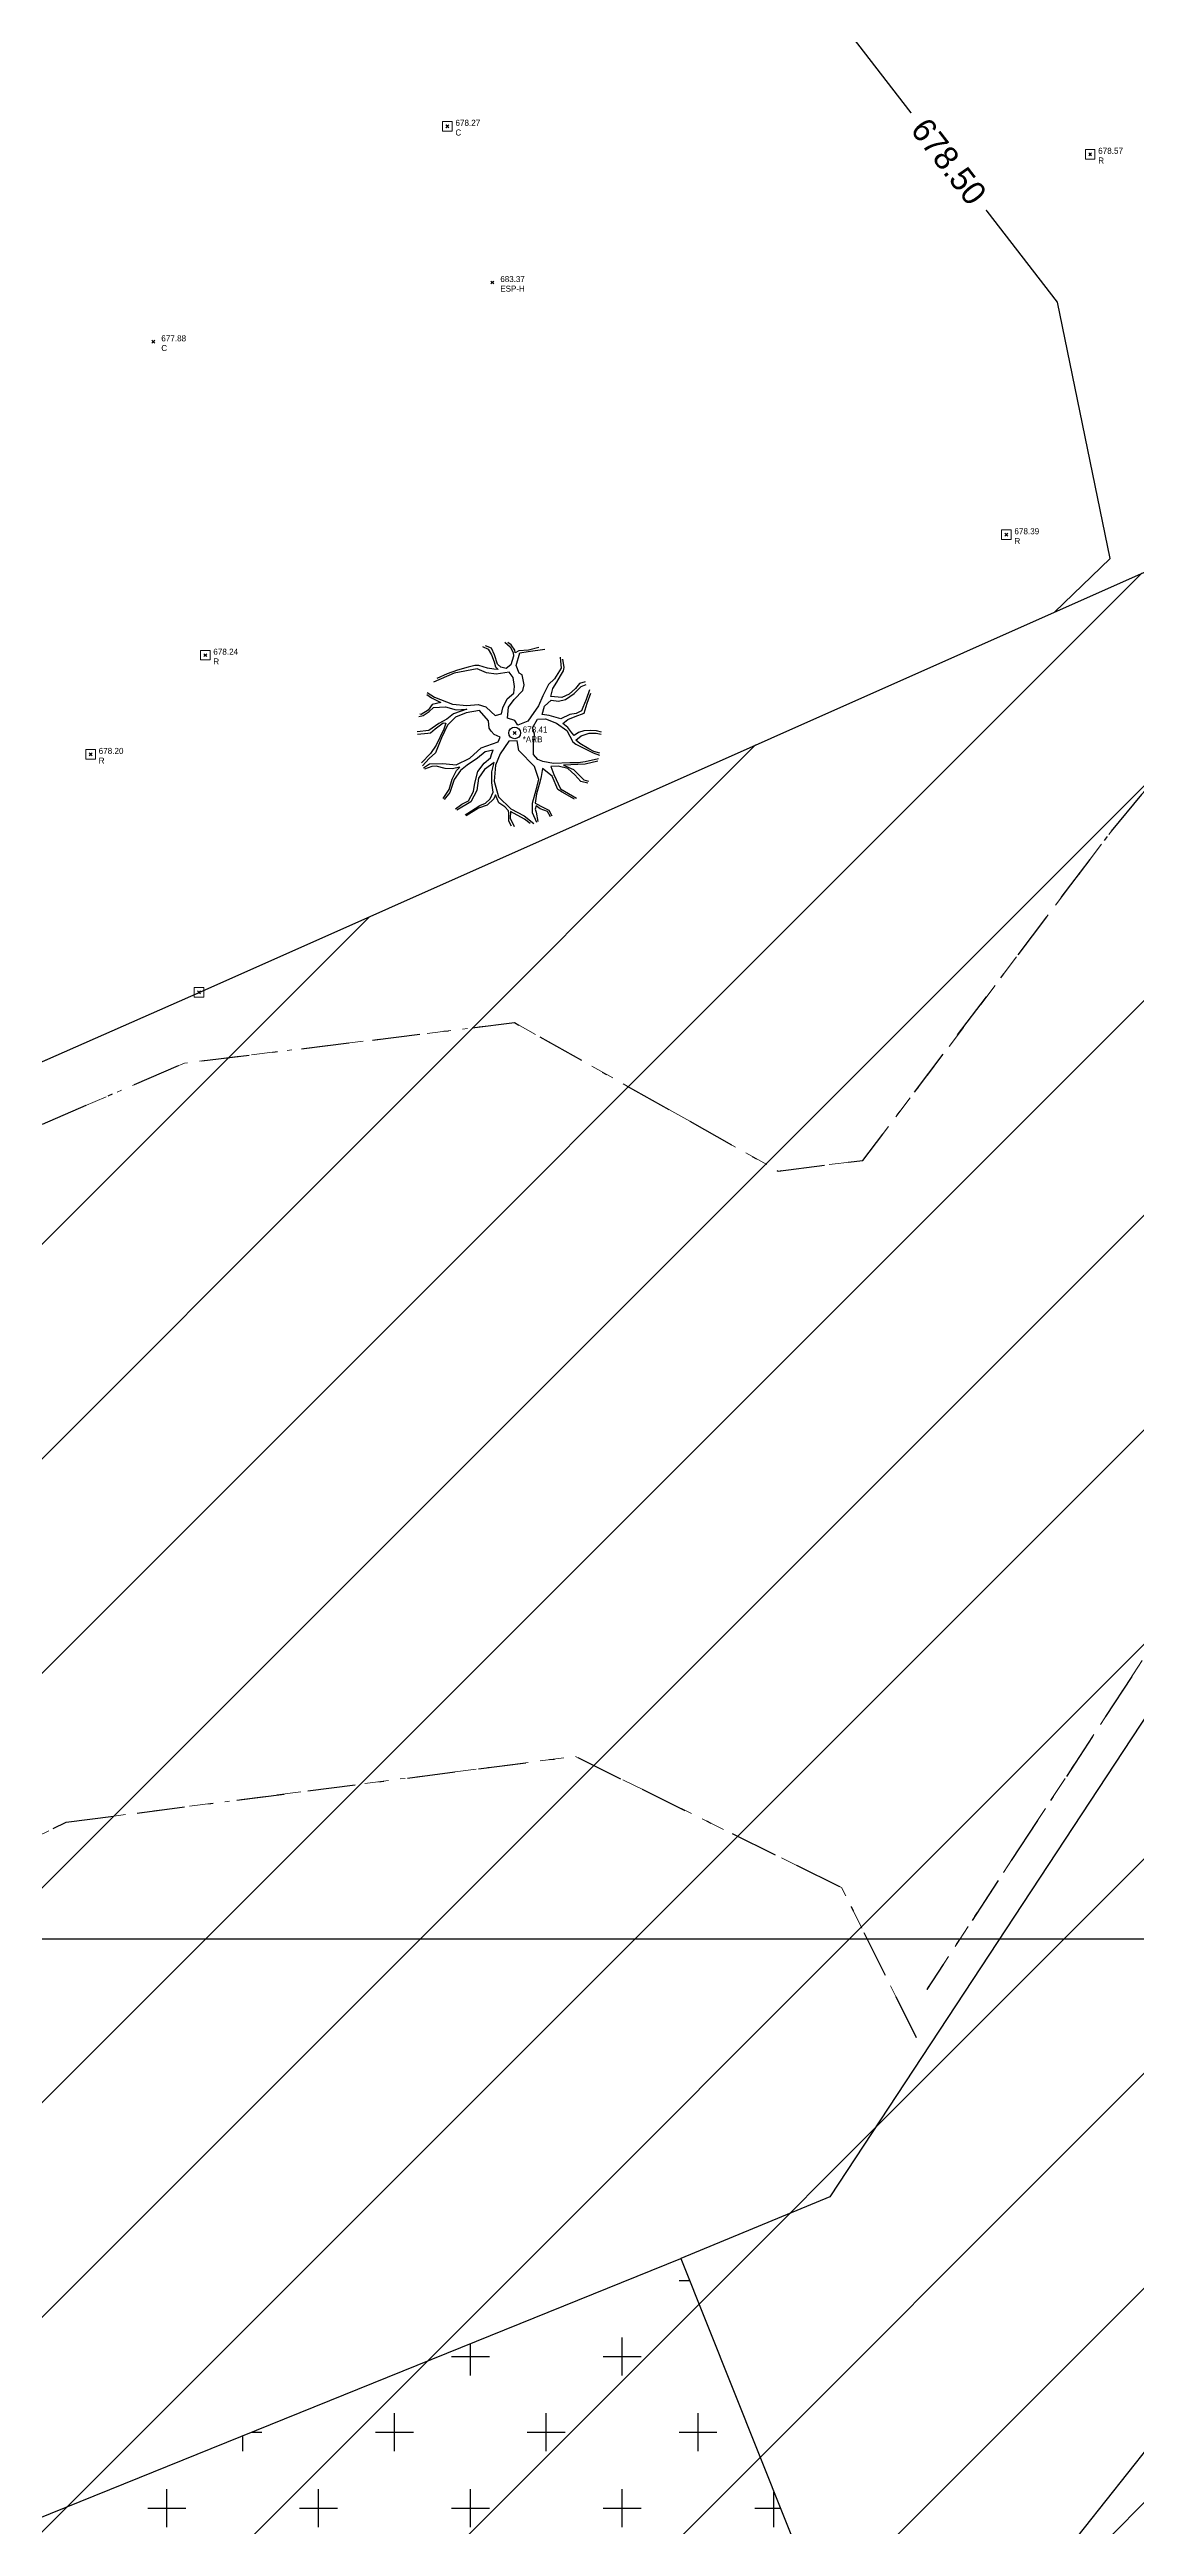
# Model space of a CAD drawing. Extents: x 350769 to 354978, y 6304672 to 6307963.
# Drawn here: x 352538.8 to 352561.6, y 6305487.7 to 6305539.5 of the extents above; entities that cross this region are included whole.
import ezdxf

# ---------------------------------------------------------------- set-up
doc = ezdxf.new("R2010")
doc.units = 0
doc.header["$PDMODE"] = 35
doc.header["$PDSIZE"] = 0.03
for name, pattern in [('4.0 - LO RECABARREN - DESNIVEL NUEVO$0$HIDDEN', [0.375, 0.25, -0.125]), ('BORDER', [1.75, 0.5, -0.25, 0.5, -0.25, 0, -0.25]), ('CONTINUOS', [0]), ('DASHED', [19.05, 12.7, -6.35])]:
    doc.linetypes.add(name, pattern=pattern)
doc.layers.get('0').update_dxf_attribs({"linetype": 'CONTINUOUS'})
doc.layers.get('Defpoints').update_dxf_attribs({"linetype": 'CONTINUOUS'})
for name, color, linetype in [('0-LEVANTAMIENTO 2020.SEP', 252, 'CONTINUOUS'), ('02_Geo ext_Acotamiento', 7, 'CONTINUOUS'), ('1-ADOQUIN', 8, 'CONTINUOUS'), ('1-coordenadas', 8, 'CONTINUOUS'), ('1-JARDINERA', 7, 'CONTINUOUS'), ('1-LINEA EXTERIOR EDIFICIO MADERAS', 252, 'CONTINUOUS'), ('1-RADIER', 251, 'CONTINUOUS'), ('1-REJA', 252, 'FENCELINE1'), ('1-TALUD', 252, 'BORDER'), ('2-ACHURADO JARDINERA', 252, 'CONTINUOUS'), ('C-TINN', 5, 'CONTINUOUS'), ('C-TOPO-MINR', 8, 'CONTINUOUS'), ('V-NODE DIC 2005', 4, 'CONTINUOUS'), ('V-NODE-TEXT DIC 2005', 2, 'CONTINUOUS'), ('V-NODE-TEXT DIC 2012', 31, 'CONTINUOUS'), ('Z-ARB', 253, 'CONTINUOUS')]:
    doc.layers.add(name, color=color, linetype=linetype)
doc.layers.add('0_ASD_TOPOGRAFIA_ELEMENTOS', color=9, linetype='CONTINUOS', lineweight=5, true_color=0xbdbdbd)
doc.styles.add('ROMANS', font='romans.shx', dxfattribs={"width": 0.65})
doc.linetypes.add('FENCELINE1', pattern='A,6.35,-2.54,[133,ltypeshp.shx,S=2.54,R=0,X=-2.54,Y=0],-2.54,25.4', length=36.83)
doc.dimstyles.new('Principal', dxfattribs={"dimscale": 0, "dimtxt": 2, "dimasz": 2, "dimexe": 1, "dimexo": 1, "dimtad": 1, "dimrnd": 0.05, "dimzin": 1, "dimtxsty": 'ROMANS', "dimcen": 2.5, "dimclrt": 2, "dimaunit": 2, "dimadec": 0, "dimazin": 0, "dimtfac": 1, "dimtmove": 0, "dimatfit": 3, "dimfxl": 1, "dimfxlon": 1, "dimarcsym": 0})

# ---------------------------------------------------------------- blocks, each defined once
blk = doc.blocks.new('COORDENADAS')
at = {"layer": '1-coordenadas'}
blk.add_line((20, -700.625), (1420, -700.625), dxfattribs=at)
blk = doc.blocks.new('ARB')
at = {"layer": 'Z-ARB', "linetype": 'Continuous'}
for p, q in [((-0.702, 1.798), (-0.583, 1.746)), ((-0.515, 1.763), (-0.643, 1.81)), ((-0.583, 1.746), (-0.509, 1.626)), ((-0.451, 1.63), (-0.515, 1.763)), ((-0.509, 1.626), (-0.456, 1.48)), ((-0.383, 1.436), (-0.451, 1.63)), ((-0.239, 1.899), (-0.12, 1.8)), ((-0.104, 1.843), (-0.176, 1.887)), ((-0.12, 1.8), (-0.061, 1.684)), ((-0.028, 1.73), (-0.104, 1.843)), ((-0.052, 1.607), (-0.104, 1.421)), ((-0.061, 1.684), (-0.052, 1.607)), ((-0.015, 1.675), (-0.028, 1.73)), ((0.059, 1.721), (-0.015, 1.675)), ((0.008, 1.414), (0.083, 1.679)), ((0.263, 1.735), (0.059, 1.721)), ((0.083, 1.679), (0.258, 1.706)), ((0.258, 1.706), (0.603, 1.763)), ((0.476, 1.792), (0.263, 1.735)), ((0.925, 1.599), (0.953, 1.37)), ((1.013, 1.388), (0.981, 1.56)), ((-1.286, 1.232), (-1.718, 1.038)), ((-1.435, 1.215), (-1.648, 1.112)), ((-1.218, 1.294), (-1.435, 1.215)), ((-0.807, 1.329), (-1.286, 1.232)), ((-0.994, 1.364), (-1.218, 1.294)), ((-0.859, 1.399), (-0.994, 1.364)), ((-0.77, 1.397), (-0.859, 1.399)), ((-0.613, 1.246), (-0.807, 1.329)), ((-0.594, 1.348), (-0.77, 1.397)), ((-0.408, 1.222), (-0.613, 1.246)), ((-0.46, 1.33), (-0.594, 1.348)), ((-0.365, 1.32), (-0.46, 1.33)), ((-0.456, 1.48), (-0.427, 1.377)), ((-0.427, 1.377), (-0.365, 1.32)), ((-0.133, 1.268), (-0.408, 1.222)), ((-0.315, 1.371), (-0.383, 1.436)), ((-0.198, 1.348), (-0.315, 1.371)), ((-0.104, 1.421), (-0.198, 1.348)), ((-0.048, 1.161), (-0.133, 1.268)), ((-0.02, 0.968), (-0.048, 1.161)), ((0.074, 1.251), (0.008, 1.414)), ((0.14, 1.216), (0.074, 1.251)), ((0.182, 1.012), (0.14, 1.216)), ((0.813, 1.148), (0.693, 1.027)), ((0.782, 0.943), (0.864, 1.078)), ((0.953, 1.37), (0.813, 1.148)), ((0.864, 1.078), (0.938, 1.207)), ((0.938, 1.207), (0.999, 1.316)), ((0.999, 1.316), (1.013, 1.388)), ((1.337, 1.055), (1.26, 0.95)), ((1.457, 1.093), (1.337, 1.055)), ((-1.85, 0.774), (-1.749, 0.71)), ((-1.845, 0.817), (-1.69, 0.721)), ((-1.735, 0.571), (-1.815, 0.451)), ((-1.749, 0.71), (-1.558, 0.613)), ((-1.558, 0.613), (-1.735, 0.571)), ((-1.707, 0.506), (-1.453, 0.525)), ((-1.69, 0.721), (-1.313, 0.581)), ((-1.453, 0.525), (-1.23, 0.467)), ((-1.313, 0.581), (-1.01, 0.561)), ((-1.01, 0.561), (-0.772, 0.583)), ((-0.772, 0.583), (-0.611, 0.538)), ((-0.611, 0.538), (-0.502, 0.434)), ((-0.283, 0.392), (-0.259, 0.523)), ((-0.259, 0.523), (-0.167, 0.709)), ((-0.167, 0.709), (-0.03, 0.834)), ((-0.154, 0.307), (-0.135, 0.537)), ((-0.135, 0.537), (-0.024, 0.697)), ((-0.03, 0.834), (-0.02, 0.968)), ((-0.024, 0.697), (0.158, 0.888)), ((0.158, 0.888), (0.182, 1.012)), ((0.486, 0.577), (0.329, 0.343)), ((0.575, 0.786), (0.486, 0.577)), ((0.565, 0.396), (0.614, 0.568)), ((0.693, 1.027), (0.575, 0.786)), ((0.614, 0.568), (0.752, 0.7)), ((0.743, 0.777), (0.782, 0.943)), ((0.973, 0.756), (0.743, 0.777)), ((0.752, 0.7), (0.909, 0.677)), ((0.909, 0.677), (1.054, 0.717)), ((1.125, 0.832), (0.973, 0.756)), ((1.054, 0.717), (1.231, 0.842)), ((1.26, 0.95), (1.125, 0.832)), ((1.231, 0.842), (1.374, 0.996)), ((1.374, 0.996), (1.478, 1.036)), ((1.419, 0.557), (1.39, 0.487)), ((1.484, 0.726), (1.419, 0.557)), ((1.445, 0.439), (1.509, 0.646)), ((1.554, 0.924), (1.484, 0.726)), ((1.509, 0.646), (1.582, 0.858)), ((-1.799, 0.026), (-2.04, -0.011)), ((-2.01, 0.315), (-1.918, 0.335)), ((-1.962, 0.358), (-1.993, 0.364)), ((-1.815, 0.451), (-1.962, 0.358)), ((-1.918, 0.335), (-1.797, 0.417)), ((-1.593, 0.175), (-1.799, 0.026)), ((-1.797, 0.417), (-1.707, 0.506)), ((-1.76, -0.027), (-1.663, 0.06)), ((-1.663, 0.06), (-1.502, 0.188)), ((-1.486, 0.056), (-1.64, -0.284)), ((-1.423, 0.263), (-1.593, 0.175)), ((-1.406, 0.139), (-1.529, -0.124)), ((-1.502, 0.188), (-1.446, 0.184)), ((-1.446, 0.184), (-1.486, 0.056)), ((-1.287, 0.38), (-1.423, 0.263)), ((-1.244, 0.312), (-1.406, 0.139)), ((-1.01, 0.478), (-1.287, 0.38)), ((-1.024, 0.405), (-1.244, 0.312)), ((-1.23, 0.467), (-1.01, 0.478)), ((-0.747, 0.458), (-1.024, 0.405)), ((-0.553, 0.248), (-0.747, 0.458)), ((-0.534, 0.093), (-0.553, 0.248)), ((-0.49, 0.032), (-0.534, 0.093)), ((-0.502, 0.434), (-0.412, 0.356)), ((-0.431, -0.039), (-0.49, 0.032)), ((-0.412, 0.356), (-0.283, 0.392)), ((-0.154, 0.307), (-0.154, 0.307)), ((-0.001, 0.263), (-0.154, 0.307)), ((0.06, 0.161), (-0.001, 0.263)), ((0.271, 0.249), (0.06, 0.161)), ((0.329, 0.343), (0.271, 0.249)), ((0.374, 0.116), (0.473, 0.293)), ((0.413, -0.019), (0.374, 0.116)), ((0.473, 0.293), (0.637, 0.307)), ((0.714, 0.375), (0.565, 0.396)), ((0.637, 0.307), (0.87, 0.217)), ((0.961, 0.313), (0.714, 0.375)), ((0.87, 0.217), (1.092, 0.069)), ((1.148, 0.406), (0.961, 0.313)), ((1.007, 0.214), (1.104, 0.301)), ((1.112, 0.134), (1.007, 0.214)), ((1.092, 0.069), (1.217, -0.165)), ((1.104, 0.301), (1.261, 0.361)), ((1.196, 0.02), (1.112, 0.134)), ((1.281, 0.425), (1.148, 0.406)), ((1.242, -0.034), (1.196, 0.02)), ((1.335, 0.031), (1.242, -0.034)), ((1.261, 0.361), (1.445, 0.439)), ((1.39, 0.487), (1.281, 0.425)), ((1.447, 0.07), (1.335, 0.031)), ((1.394, -0.041), (1.559, 0.018)), ((1.578, 0.075), (1.447, 0.07)), ((1.559, 0.018), (1.705, 0.021)), ((1.714, 0.072), (1.578, 0.075)), ((1.705, 0.021), (1.806, 0.001)), ((1.814, 0.045), (1.714, 0.072)), ((-2.033, -0.058), (-1.818, -0.031)), ((-1.754, -0.458), (-1.937, -0.656)), ((-1.818, -0.031), (-1.76, -0.027)), ((-1.653, -0.439), (-1.782, -0.565)), ((-1.64, -0.284), (-1.754, -0.458)), ((-1.529, -0.124), (-1.653, -0.439)), ((-0.93, -0.54), (-0.694, -0.321)), ((-0.613, -0.404), (-0.768, -0.54)), ((-0.694, -0.321), (-0.346, -0.191)), ((-0.445, -0.368), (-0.613, -0.404)), ((-0.5, -0.531), (-0.474, -0.438)), ((-0.474, -0.438), (-0.445, -0.368)), ((-0.304, -0.094), (-0.431, -0.039)), ((-0.297, -0.442), (-0.391, -0.68)), ((-0.346, -0.191), (-0.304, -0.094)), ((-0.117, -0.175), (-0.297, -0.442)), ((0.055, -0.162), (-0.117, -0.175)), ((0.089, -0.365), (0.055, -0.162)), ((0.422, -0.692), (0.089, -0.365)), ((0.396, -0.235), (0.413, -0.019)), ((0.404, -0.447), (0.396, -0.235)), ((0.49, -0.547), (0.404, -0.447)), ((1.217, -0.165), (1.28, -0.215)), ((1.28, -0.132), (1.394, -0.041)), ((1.364, -0.201), (1.28, -0.132)), ((1.28, -0.215), (1.65, -0.391)), ((1.554, -0.305), (1.364, -0.201)), ((1.761, -0.511), (1.485, -0.578)), ((1.664, -0.363), (1.554, -0.305)), ((1.65, -0.391), (1.778, -0.438)), ((1.787, -0.395), (1.664, -0.363)), ((-1.782, -0.565), (-1.916, -0.718)), ((-1.898, -0.762), (-1.771, -0.673)), ((-1.724, -0.727), (-1.874, -0.789)), ((-1.771, -0.673), (-1.495, -0.665)), ((-1.635, -0.722), (-1.724, -0.727)), ((-1.441, -0.766), (-1.635, -0.722)), ((-1.495, -0.665), (-1.216, -0.688)), ((-1.297, -0.771), (-1.441, -0.766)), ((-1.355, -1.205), (-1.29, -0.991)), ((-1.25, -0.991), (-1.335, -1.269)), ((-1.136, -0.734), (-1.297, -0.771)), ((-1.29, -0.991), (-1.206, -0.803)), ((-1.118, -0.805), (-1.25, -0.991)), ((-1.216, -0.688), (-0.93, -0.54)), ((-1.206, -0.803), (-1.136, -0.734)), ((-0.982, -0.688), (-1.118, -0.805)), ((-0.768, -0.54), (-0.982, -0.688)), ((-0.82, -1.065), (-0.757, -0.821)), ((-0.743, -0.959), (-0.776, -1.217)), ((-0.757, -0.821), (-0.626, -0.643)), ((-0.619, -0.772), (-0.743, -0.959)), ((-0.626, -0.643), (-0.5, -0.531)), ((-0.42, -0.622), (-0.619, -0.772)), ((-0.467, -0.824), (-0.42, -0.622)), ((-0.462, -1.051), (-0.467, -0.824)), ((-0.391, -0.68), (-0.415, -1.015)), ((-0.415, -1.015), (-0.316, -1.342)), ((0.523, -0.967), (0.422, -0.692)), ((0.466, -1.183), (0.523, -0.967)), ((0.544, -1.024), (0.474, -1.267)), ((0.595, -0.589), (0.49, -0.547)), ((0.568, -0.901), (0.544, -1.024)), ((0.592, -0.732), (0.568, -0.901)), ((0.796, -0.891), (0.592, -0.732)), ((0.822, -0.625), (0.595, -0.589)), ((0.917, -0.681), (0.77, -0.69)), ((0.77, -0.69), (0.835, -0.854)), ((0.92, -1.171), (0.796, -0.891)), ((1.165, -0.608), (0.822, -0.625)), ((0.835, -0.854), (0.98, -1.153)), ((1.126, -0.728), (0.917, -0.681)), ((1.483, -0.631), (1.034, -0.658)), ((1.034, -0.658), (1.244, -0.743)), ((1.271, -0.854), (1.126, -0.728)), ((1.335, -0.602), (1.165, -0.608)), ((1.244, -0.743), (1.461, -0.958)), ((1.398, -0.991), (1.271, -0.854)), ((1.485, -0.578), (1.335, -0.602)), ((1.545, -1.027), (1.398, -0.991)), ((1.461, -0.958), (1.561, -0.985)), ((1.747, -0.56), (1.483, -0.631)), ((-1.472, -1.393), (-1.355, -1.205)), ((-1.335, -1.269), (-1.453, -1.419)), ((-1.214, -1.608), (-1.082, -1.505)), ((-0.895, -1.458), (-1.187, -1.636)), ((-1.082, -1.505), (-0.947, -1.433)), ((-0.947, -1.433), (-0.845, -1.241)), ((-0.776, -1.217), (-0.895, -1.458)), ((-0.881, -1.642), (-0.707, -1.532)), ((-0.845, -1.241), (-0.82, -1.065)), ((-0.552, -1.523), (-0.734, -1.587)), ((-0.707, -1.532), (-0.584, -1.48)), ((-0.584, -1.48), (-0.493, -1.384)), ((-0.413, -1.384), (-0.552, -1.523)), ((-0.493, -1.384), (-0.434, -1.244)), ((-0.434, -1.244), (-0.462, -1.051)), ((-0.38, -1.3), (-0.413, -1.384)), ((-0.307, -1.465), (-0.38, -1.3)), ((-0.316, -1.342), (-0.056, -1.588)), ((-0.185, -1.548), (-0.307, -1.465)), ((-0.104, -1.631), (-0.185, -1.548)), ((0.396, -1.463), (0.466, -1.183)), ((0.397, -1.667), (0.396, -1.463)), ((0.474, -1.267), (0.453, -1.459)), ((0.453, -1.459), (0.629, -1.553)), ((0.475, -1.516), (0.453, -1.587)), ((0.56, -1.577), (0.475, -1.516)), ((0.629, -1.553), (0.741, -1.604)), ((1.016, -1.22), (0.92, -1.171)), ((0.98, -1.153), (1.315, -1.345)), ((1.27, -1.366), (1.016, -1.22)), ((-1.011, -1.73), (-0.881, -1.642)), ((-0.734, -1.587), (-0.991, -1.749)), ((-0.097, -1.678), (-0.104, -1.631)), ((-0.096, -1.844), (-0.097, -1.678)), ((-0.037, -1.953), (-0.096, -1.844)), ((-0.059, -1.648), (-0.068, -1.782)), ((-0.068, -1.782), (0.019, -1.957)), ((0.235, -1.802), (-0.059, -1.648)), ((-0.056, -1.588), (0.224, -1.732)), ((0.224, -1.732), (0.433, -1.885)), ((0.354, -1.892), (0.235, -1.802)), ((0.49, -1.868), (0.397, -1.667)), ((0.453, -1.587), (0.473, -1.651)), ((0.473, -1.651), (0.516, -1.848)), ((0.712, -1.629), (0.56, -1.577)), ((0.779, -1.74), (0.712, -1.629)), ((0.741, -1.604), (0.807, -1.722))]:
    blk.add_line(p, q, dxfattribs=at)
at = {"layer": 'Z-ARB'}
blk.add_circle((0, 0), 0.122, dxfattribs=at)
blk = doc.blocks.new('*D1236')
at = {"layer": '02_Geo ext_Acotamiento', "color": 0, "lineweight": -2, "transparency": 16777216}
blk.add_line((352474.045, 6305972.496), (352473.119, 6305978.179), dxfattribs=at)
at = {"layer": '02_Geo ext_Acotamiento', "color": 0, "transparency": 16777216}
blk.add_solid([(352473.283, 6305978.206), (352472.954, 6305978.153), (352472.958, 6305979.166)], dxfattribs=at)
at = {"layer": 'Defpoints', "color": 0, "transparency": 16777216}
for p in [(352472.958, 6305979.166), (352596.042, 6305224.025)]:
    blk.add_point(p, dxfattribs=at)
at = {"layer": '02_Geo ext_Acotamiento', "color": 2, "transparency": 16777216, "insert": (352474.582, 6305974.845), "char_height": 1, "attachment_point": 5, "rotation": 279.2575, "style": 'ROMANS'}
blk.add_mtext('R765,10', dxfattribs=at)
blk = doc.blocks.new('*U1327')
at = {"color": 0, "linetype": 'ByBlock', "lineweight": -2, "transparency": 16777216}
blk.add_point((0, 0), dxfattribs=at)
blk = doc.blocks.new('*U3996', base_point=(352547.216, 6305537.85))
at = {"layer": 'V-NODE-TEXT DIC 2005', "linetype": 'ByBlock', "char_height": 0.127}
for s, insert, attachment_point in [('678.27', (352547.383, 6305537.921), 4), ('C', (352547.383, 6305537.782), 1)]:
    blk.add_mtext(s, dxfattribs=dict(at, insert=insert, attachment_point=attachment_point))
blk = doc.blocks.new('*U3997', base_point=(352547.216, 6305537.85))
at = {"layer": 'V-NODE-TEXT DIC 2005', "color": 2, "lineweight": -2}
blk.add_blockref('*U3996', (352547.216, 6305537.85), dxfattribs=at)
blk = doc.blocks.new('*U3992', base_point=(352541.063, 6305533.34))
at = {"layer": 'V-NODE-TEXT DIC 2005', "linetype": 'ByBlock', "char_height": 0.127}
for s, insert, attachment_point in [('677.88', (352541.23, 6305533.411), 4), ('C', (352541.23, 6305533.272), 1)]:
    blk.add_mtext(s, dxfattribs=dict(at, insert=insert, attachment_point=attachment_point))
blk = doc.blocks.new('*U3993', base_point=(352541.063, 6305533.34))
at = {"layer": 'V-NODE-TEXT DIC 2005', "color": 2, "lineweight": -2}
blk.add_blockref('*U3992', (352541.063, 6305533.34), dxfattribs=at)
blk = doc.blocks.new('*U2636', base_point=(352539.753, 6305524.708))
at = {"layer": 'V-NODE-TEXT DIC 2005', "linetype": 'ByBlock', "char_height": 0.127}
for s, insert, attachment_point in [('678.20', (352539.92, 6305524.779), 4), ('R', (352539.92, 6305524.64), 1)]:
    blk.add_mtext(s, dxfattribs=dict(at, insert=insert, attachment_point=attachment_point))
blk = doc.blocks.new('*U2637', base_point=(352539.753, 6305524.708))
at = {"layer": 'V-NODE-TEXT DIC 2005', "color": 2, "lineweight": -2}
blk.add_blockref('*U2636', (352539.753, 6305524.708), dxfattribs=at)
blk = doc.blocks.new('*U2356', base_point=(352542.151, 6305526.783))
at = {"layer": 'V-NODE-TEXT DIC 2005', "linetype": 'ByBlock', "char_height": 0.127}
for s, insert, attachment_point in [('678.24', (352542.318, 6305526.854), 4), ('R', (352542.318, 6305526.715), 1)]:
    blk.add_mtext(s, dxfattribs=dict(at, insert=insert, attachment_point=attachment_point))
blk = doc.blocks.new('*U2357', base_point=(352542.151, 6305526.783))
at = {"layer": 'V-NODE-TEXT DIC 2005', "color": 2, "lineweight": -2}
blk.add_blockref('*U2356', (352542.151, 6305526.783), dxfattribs=at)
blk = doc.blocks.new('*U2354', base_point=(352558.912, 6305529.305))
at = {"layer": 'V-NODE-TEXT DIC 2005', "linetype": 'ByBlock', "char_height": 0.127}
for s, insert, attachment_point in [('678.39', (352559.079, 6305529.376), 4), ('R', (352559.079, 6305529.237), 1)]:
    blk.add_mtext(s, dxfattribs=dict(at, insert=insert, attachment_point=attachment_point))
blk = doc.blocks.new('*U2355', base_point=(352558.912, 6305529.305))
at = {"layer": 'V-NODE-TEXT DIC 2005', "color": 2, "lineweight": -2}
blk.add_blockref('*U2354', (352558.912, 6305529.305), dxfattribs=at)
blk = doc.blocks.new('*U2352', base_point=(352560.664, 6305537.264))
at = {"layer": 'V-NODE-TEXT DIC 2005', "linetype": 'ByBlock', "char_height": 0.127}
for s, insert, attachment_point in [('678.57', (352560.831, 6305537.335), 4), ('R', (352560.831, 6305537.196), 1)]:
    blk.add_mtext(s, dxfattribs=dict(at, insert=insert, attachment_point=attachment_point))
blk = doc.blocks.new('*U2353', base_point=(352560.664, 6305537.264))
at = {"layer": 'V-NODE-TEXT DIC 2005', "color": 2, "lineweight": -2}
blk.add_blockref('*U2352', (352560.664, 6305537.264), dxfattribs=at)
blk = doc.blocks.new('*U1670', base_point=(352548.624, 6305525.157))
at = {"layer": 'V-NODE-TEXT DIC 2005', "linetype": 'ByBlock', "char_height": 0.127}
for s, insert, attachment_point in [('*ARB', (352548.791, 6305525.089), 1), ('678.41', (352548.791, 6305525.228), 4)]:
    blk.add_mtext(s, dxfattribs=dict(at, insert=insert, attachment_point=attachment_point))
blk = doc.blocks.new('*U1671', base_point=(352548.624, 6305525.157))
at = {"layer": 'V-NODE-TEXT DIC 2005', "color": 2, "lineweight": -2}
blk.add_blockref('*U1670', (352548.624, 6305525.157), dxfattribs=at)
blk = doc.blocks.new('TOPOGRAFIA')
at = {"layer": '1-LINEA EXTERIOR EDIFICIO MADERAS', "lineweight": 0, "true_color": 0xbdbdbd}
h = blk.add_hatch(dxfattribs=at)
h.set_pattern_fill('ANSI31', color=9, scale=0.5, angle=90)
h.set_pattern_definition([(135, (38000, -3000), (-1.12253201513, -1.12253201513), [])])
h.paths.add_polyline_path([(390509.254, 6302464.349), (390489.235, 6302457.311, 0.006593), (390483.626, 6302455.312, 0.225672), (390479.522, 6302451.091, 0.369359), (390482.833, 6302442.806, 0.105621), (390487.097, 6302441.999), (390494.78, 6302441.975, 0.022709), (390512.986, 6302443.076, 0.009245), (390519.629, 6302443.906, 0.008069), (390526.96, 6302445.081, 0.00776), (390532.19, 6302446.09, 0.003168), (390537.058, 6302447.14, 0.018522), (390547.928, 6302449.983, -0.000441), (390550.949, 6302450.891, 0.020574), (390552.004, 6302451.255, 0.02318), (390567.437, 6302456.785, 0.024648), (390573.151, 6302459.473, 0.065043), (390578.117, 6302463.01, 0.03227), (390582.068, 6302467.188, 0.06625), (390589.221, 6302481.458, 0.027642), (390596.216, 6302502.437, 0.013828), (390598.79, 6302513.005, 0.018853), (390600.543, 6302523.006, 0.159831), (390600.113, 6302525.357, 0.093527), (390598.113, 6302527.807, 0.380747), (390588.95, 6302527.551), (390586.878, 6302524.749), (390584.88, 6302521.705), (390583.088, 6302518.971), (390579.481, 6302513.484), (390576.46, 6302508.881), (390569.643, 6302498.477), (390565.382, 6302491.97), (390560.315, 6302485.388), (390555.754, 6302481.548), (390539.433, 6302474.882), (390517.803, 6302467.362)])
at = {"layer": '1-ADOQUIN', "color": 9, "lineweight": 0, "true_color": 0xbdbdbd, "flags": 128}
blk.add_lwpolyline([(390569.687, 6302516.44), (390565.685, 6302510.608), (390555.154, 6302494.604), (390552.036, 6302493.309)], dxfattribs=at)
at = {"layer": '1-coordenadas', "color": 9, "linetype": '4.0 - LO RECABARREN - DESNIVEL NUEVO$0$HIDDEN', "lineweight": 0, "ltscale": 50, "true_color": 0xbdbdbd}
blk.add_line((390200, 6302500), (390900, 6302500), dxfattribs=at)
at = {"layer": '1-JARDINERA', "color": 9, "lineweight": 0, "true_color": 0xbdbdbd, "flags": 128}
blk.add_lwpolyline([(390555.3, 6302485.133), (390528.116, 6302474.254), (390512.936, 6302468.127), (390509.724, 6302476.199), (390552.036, 6302493.309), (390555.3, 6302485.133)], dxfattribs=at)
at = {"layer": '1-RADIER', "color": 9, "lineweight": 0, "true_color": 0xbdbdbd, "flags": 128}
blk.add_lwpolyline([(390582.177, 6302529.926), (390584.058, 6302528.674), (390585.373, 6302526.71), (390584.82, 6302524.37), (390584.561, 6302523.993), (390575.85, 6302510.586), (390566.859, 6302496.752), (390563.201, 6302491.105), (390559.57, 6302486.53), (390555.782, 6302483.303), (390550.493, 6302480.362), (390537.586, 6302475.816), (390519.623, 6302469.573), (390515.482, 6302469.652), (390512.29, 6302472.634), (390510.593, 6302476.896), (390505.771, 6302474.983)], dxfattribs=at)
at = {"layer": '1-REJA', "color": 9, "lineweight": 0, "true_color": 0xbdbdbd, "flags": 128}
blk.add_lwpolyline([(390457.825, 6302402.635), (390454.252, 6302411.685), (390450.931, 6302420.069), (390447.151, 6302429.404), (390442.008, 6302442.347), (390436.835, 6302455.304), (390430.757, 6302470.685), (390440.792, 6302475.07), (390451.682, 6302479.894), (390465.771, 6302486.18), (390480.216, 6302492.535), (390496.407, 6302499.712), (390513.657, 6302507.299), (390529.161, 6302514.161), (390541.959, 6302519.8), (390561.927, 6302528.675), (390571.449, 6302540.268), (390583.647, 6302555.178), (390598.213, 6302545.789)], dxfattribs=at)
at = {"layer": '1-TALUD', "color": 9, "lineweight": 0, "true_color": 0xbdbdbd, "flags": 128}
for points in [[(390561.048, 6302523.173), (390573.893, 6302538.705)], [(390575.202, 6302526.621), (390566.066, 6302512.494), (390557.184, 6302498.94)], [(390479.366, 6302413.695), (390471.35, 6302410.59), (390463.275, 6302407.692), (390459.85, 6302408.077), (390457.519, 6302410.808), (390452.847, 6302420.83), (390449.032, 6302429.87), (390443.627, 6302443.568), (390439.217, 6302456.277), (390438.88, 6302462.46), (390440.586, 6302468.19), (390443.833, 6302473.092), (390452.164, 6302477.833), (390466.432, 6302484.957), (390480.496, 6302491.239), (390496.009, 6302497.946), (390514.835, 6302506.419), (390528.532, 6302512.673), (390541.654, 6302518.322), (390548.561, 6302519.167), (390554.075, 6302516.062), (390555.85, 6302516.285), (390561.048, 6302523.173)], [(390539.178, 6302502.438), (390549.829, 6302503.818), (390555.402, 6302501.074), (390556.962, 6302497.932)], [(390508.439, 6302487.443), (390539.178, 6302502.438)]]:
    blk.add_lwpolyline(points, dxfattribs=at)
at = {"layer": 'C-TINN', "color": 9, "linetype": 'Continuous', "lineweight": 0, "true_color": 0xbdbdbd}
for points, elevation in [([(390547.055, 6302537.821), (390547.055, 6302538.021), (390547.255, 6302538.021), (390547.255, 6302537.821), (390547.055, 6302537.821)], 678.27), ([(390560.503, 6302537.234), (390560.503, 6302537.434), (390560.703, 6302537.434), (390560.703, 6302537.234), (390560.503, 6302537.234)], 678.57), ([(390558.751, 6302529.275), (390558.751, 6302529.475), (390558.951, 6302529.475), (390558.951, 6302529.275), (390558.751, 6302529.275)], 678.39), ([(390541.99, 6302526.755), (390541.99, 6302526.955), (390542.19, 6302526.955), (390542.19, 6302526.755), (390541.99, 6302526.755)], 678.24), ([(390539.591, 6302524.68), (390539.591, 6302524.88), (390539.791, 6302524.88), (390539.791, 6302524.68), (390539.591, 6302524.68)], 678.2), ([(390541.859, 6302519.7), (390541.859, 6302519.9), (390542.059, 6302519.9), (390542.059, 6302519.7), (390541.859, 6302519.7)], 678.103)]:
    blk.add_lwpolyline(points, dxfattribs=dict(at, elevation=elevation))
for p in [(390547.155, 6302537.921, 678.27), (390560.603, 6302537.334, 678.57), (390558.851, 6302529.375, 678.39), (390542.09, 6302526.855, 678.24), (390539.691, 6302524.78, 678.2), (390541.959, 6302519.8, 678.103)]:
    blk.add_point(p, dxfattribs=at)
at = {"layer": 'C-TOPO-MINR', "color": 9, "linetype": 'Continuous', "lineweight": -3, "true_color": 0xbdbdbd, "elevation": 678.5}
blk.add_lwpolyline([(390559.854, 6302527.753), (390561.02, 6302528.881), (390559.922, 6302534.239), (390555.622, 6302539.798), (390552.935, 6302542.456), (390553.354, 6302546.569), (390553.881, 6302547.043), (390552.239, 6302546.931), (390550.995, 6302546.777), (390550.007, 6302546.943), (390549.892, 6302546.989), (390546.633, 6302548.596), (390543.201, 6302550.493), (390544.06, 6302554.183), (390547.23, 6302559.021), (390545.195, 6302563.076), (390539.386, 6302570.72)], dxfattribs=at)
at = {"layer": 'V-NODE-TEXT DIC 2012', "color": 9, "lineweight": 0, "true_color": 0xbdbdbd}
blk.add_point((390548.096, 6302534.653), dxfattribs=at)
at = {"layer": 'V-NODE DIC 2005', "color": 9, "lineweight": 0, "true_color": 0xbdbdbd, "rotation": 359.9963883938062}
for p in [(390547.156, 6302537.921), (390560.604, 6302537.335), (390541.002, 6302533.412), (390558.851, 6302529.376), (390542.09, 6302526.855), (390548.563, 6302525.228), (390539.692, 6302524.78)]:
    blk.add_blockref('*U1327', p, dxfattribs=at)
at = {"layer": 'V-NODE-TEXT DIC 2005', "color": 9, "lineweight": 0, "true_color": 0xbdbdbd, "rotation": 359.9963883938062}
for name, p in [('*U3997', (390547.156, 6302537.921)), ('*U2353', (390560.604, 6302537.335)), ('*U3993', (390541.002, 6302533.412)), ('*U2355', (390558.851, 6302529.376)), ('*U2357', (390542.09, 6302526.855)), ('*U1671', (390548.563, 6302525.228)), ('*U2637', (390539.692, 6302524.78))]:
    blk.add_blockref(name, p, dxfattribs=at)
at = {"layer": 'Z-ARB', "color": 9, "lineweight": 0, "true_color": 0xbdbdbd, "rotation": 359.090101839884}
blk.add_blockref('ARB', (390548.563, 6302525.228), dxfattribs=at)
at = {"layer": 'V-NODE-TEXT DIC 2012', "color": 9, "lineweight": 0, "true_color": 0xbdbdbd}
for s, p in [('683.37', (390548.263, 6302534.661)), ('ESP-H', (390548.263, 6302534.461))]:
    blk.add_text(s, height=0.125, dxfattribs=at).set_placement(p)
at = {"layer": 'C-TOPO-MINR', "color": 9, "linetype": 'Continuous', "lineweight": 0, "true_color": 0xbdbdbd, "insert": (390557.645, 6302537.183, 678.5), "char_height": 0.5, "width": 2.50095, "attachment_point": 5, "rotation": 307.718, "bg_fill": 3, "box_fill_scale": 1.0635, "bg_fill_color": 9, "bg_fill_true_color": 13158600, "bg_fill_transparency": 0}
blk.add_mtext('678.50', dxfattribs=at)

msp = doc.modelspace()

# ---------------------------------------------------------------- hatches: boundary and pattern name
at = {"layer": '0-LEVANTAMIENTO 2020.SEP'}
h = msp.add_hatch(dxfattribs=at)
h.set_pattern_fill('ANSI31', color=252)
h.paths.add_polyline_path([(352458.213, 6305401.216), (352452.503, 6305398.982), (352452.816, 6305399.28), (352452.609, 6305399.636), (352451.638, 6305400.227), (352457.678, 6305402.577), (352457.689, 6305402.79), (352457.683, 6305402.996), (352454.252, 6305411.685), (352450.931, 6305420.069), (352447.151, 6305429.404), (352442.008, 6305442.347), (352436.835, 6305455.304), (352430.757, 6305470.685), (352440.792, 6305475.07), (352451.682, 6305479.894), (352465.771, 6305486.18), (352480.216, 6305492.535), (352496.407, 6305499.712), (352513.657, 6305507.299), (352529.161, 6305514.161), (352541.959, 6305519.8), (352561.927, 6305528.675), (352571.449, 6305540.268), (352583.647, 6305555.178), (352598.213, 6305545.789), (352605.453, 6305541.805), (352602.222, 6305538.721), (352606.073, 6305535.813), (352608.645, 6305532.42), (352608.792, 6305532.234), (352608.857, 6305528.43), (352613.727, 6305525.092), (352613.927, 6305524.926), (352609.716, 6305517.616), (352604.317, 6305502.974), (352607.353, 6305483.644), (352606.958, 6305479.393), (352608.039, 6305476.818), (352609.065, 6305474.225), (352617.537, 6305468.424), (352618.346, 6305465.146), (352618.854, 6305464.849), (352618.951, 6305464.69), (352608.801, 6305460.676), (352599.579, 6305457.023), (352587.598, 6305452.326), (352574.209, 6305447), (352559.984, 6305441.387), (352541.368, 6305434.036), (352532.693, 6305430.631), (352523.045, 6305426.8), (352512.509, 6305422.629), (352503.01, 6305418.889), (352490.722, 6305414.053), (352481.682, 6305410.475), (352476.439, 6305408.401), (352468.05, 6305405.104)])
at = {"layer": '1-LINEA EXTERIOR EDIFICIO MADERAS'}
h = msp.add_hatch(dxfattribs=at)
h.set_pattern_fill('ANSI31', color=252, scale=0.5, angle=90)
h.paths.add_polyline_path([(352509.254, 6305464.349), (352489.235, 6305457.311, 0.006593), (352483.626, 6305455.312, 0.225672), (352479.522, 6305451.091, 0.369359), (352482.833, 6305442.806, 0.105621), (352487.097, 6305441.999), (352494.78, 6305441.975, 0.022709), (352512.986, 6305443.076, 0.009245), (352519.629, 6305443.906, 0.008069), (352526.96, 6305445.081, 0.00776), (352532.19, 6305446.09, 0.003168), (352537.058, 6305447.14, 0.018522), (352547.928, 6305449.983, -0.000433), (352550.887, 6305450.916, 0.02483), (352567.437, 6305456.785, 0.024648), (352573.151, 6305459.473, 0.065043), (352578.117, 6305463.01, 0.03227), (352582.068, 6305467.188, 0.06625), (352589.221, 6305481.458, 0.027642), (352596.216, 6305502.437, 0.013828), (352598.79, 6305513.005, 0.018853), (352600.543, 6305523.006, 0.159831), (352600.113, 6305525.357, 0.093527), (352598.113, 6305527.807, 0.380747), (352588.95, 6305527.551), (352586.878, 6305524.749), (352584.88, 6305521.705), (352583.088, 6305518.971), (352579.481, 6305513.484), (352576.46, 6305508.881), (352569.643, 6305498.477), (352565.382, 6305491.97), (352560.315, 6305485.388), (352555.754, 6305481.548), (352539.433, 6305474.882), (352517.803, 6305467.362)])
at = {"layer": '2-ACHURADO JARDINERA'}
h = msp.add_hatch(dxfattribs=at)
h.set_pattern_fill('CROSS', color=256, scale=0.25)
h.paths.add_polyline_path([(352509.724, 6305476.199), (352512.936, 6305468.127), (352528.116, 6305474.254), (352555.3, 6305485.133), (352552.036, 6305493.309)])

# ---------------------------------------------------------------- linework, layer by layer
at = {"layer": '0-LEVANTAMIENTO 2020.SEP', "flags": 128}
msp.add_lwpolyline([(352451.682, 6305479.894), (352465.771, 6305486.18), (352480.216, 6305492.535), (352496.407, 6305499.712), (352513.657, 6305507.299), (352529.161, 6305514.161), (352541.959, 6305519.8), (352561.927, 6305528.675), (352571.449, 6305540.268), (352583.647, 6305555.178), (352598.213, 6305545.789)], dxfattribs=at)
at = {"layer": '1-ADOQUIN', "flags": 128}
msp.add_lwpolyline([(352569.687, 6305516.44), (352565.685, 6305510.608), (352555.154, 6305494.604), (352552.036, 6305493.309)], dxfattribs=at)
at = {"layer": '1-JARDINERA', "flags": 128}
msp.add_lwpolyline([(352555.3, 6305485.133), (352528.116, 6305474.254), (352512.936, 6305468.127), (352509.724, 6305476.199), (352552.036, 6305493.309), (352555.3, 6305485.133)], dxfattribs=at)
at = {"layer": '1-RADIER', "flags": 128}
msp.add_lwpolyline([(352582.177, 6305529.926), (352584.058, 6305528.674), (352585.373, 6305526.71), (352584.82, 6305524.37), (352584.561, 6305523.993), (352575.85, 6305510.586), (352566.859, 6305496.752), (352563.201, 6305491.105), (352559.57, 6305486.53), (352555.782, 6305483.303), (352550.493, 6305480.362), (352537.586, 6305475.816), (352519.623, 6305469.573), (352515.482, 6305469.652), (352512.29, 6305472.634), (352510.593, 6305476.896), (352505.771, 6305474.983)], dxfattribs=at)
at = {"layer": '1-REJA', "ltscale": 0.2, "flags": 128}
msp.add_lwpolyline([(352457.825, 6305402.635), (352454.252, 6305411.685), (352450.931, 6305420.069), (352447.151, 6305429.404), (352442.008, 6305442.347), (352436.835, 6305455.304), (352430.757, 6305470.685), (352440.792, 6305475.07), (352451.682, 6305479.894), (352465.771, 6305486.18), (352480.216, 6305492.535), (352496.407, 6305499.712), (352513.657, 6305507.299), (352529.161, 6305514.161), (352541.959, 6305519.8), (352561.927, 6305528.675), (352571.449, 6305540.268), (352583.647, 6305555.178), (352598.213, 6305545.789)], dxfattribs=at)
at = {"layer": '1-TALUD', "ltscale": 2, "flags": 128}
for points in [[(352561.048, 6305523.173), (352573.893, 6305538.705)], [(352575.202, 6305526.621), (352566.066, 6305512.494), (352557.184, 6305498.94)], [(352479.366, 6305413.695), (352471.35, 6305410.59), (352463.275, 6305407.692), (352459.85, 6305408.077), (352457.519, 6305410.808), (352452.847, 6305420.83), (352449.032, 6305429.87), (352443.627, 6305443.568), (352439.217, 6305456.277), (352438.88, 6305462.46), (352440.586, 6305468.19), (352443.833, 6305473.092), (352452.164, 6305477.833), (352466.432, 6305484.957), (352480.496, 6305491.239), (352496.009, 6305497.946), (352514.835, 6305506.419), (352528.532, 6305512.673), (352541.654, 6305518.322), (352548.561, 6305519.167), (352554.075, 6305516.062), (352555.85, 6305516.285), (352561.048, 6305523.173)], [(352539.178, 6305502.438), (352549.829, 6305503.818), (352555.402, 6305501.074), (352556.962, 6305497.932)], [(352508.439, 6305487.443), (352539.178, 6305502.438)]]:
    msp.add_lwpolyline(points, dxfattribs=at)

# ---------------------------------------------------------------- block references
at = {"color": 252, "linetype": 'DASHED'}
msp.add_blockref('COORDENADAS', (352180, 6306200.625), dxfattribs=at)
at = {"layer": 'Z-ARB', "rotation": 359.090101839884}
msp.add_blockref('ARB', (352548.563, 6305525.228), dxfattribs=at)

# ---------------------------------------------------------------- dimensions: what is measured, and where the dimension line sits
at = {"layer": '02_Geo ext_Acotamiento'}
dim = msp.add_radius_dim(center=(352596.042, 6305224.025), mpoint=(352472.958, 6305979.166), dimstyle='Principal', override={"dimscale": 0, "dimaunit": 0, "dimfxl": 0.22, "dimarcsym": 1}, dxfattribs=at)
dim.commit()
dim.dimension.update_dxf_attribs({"geometry": '*D1236', "text_midpoint": (352473.686, 6305974.698), "dimtype": 164})

# ---------------------------------------------------------------- next in the draw order: block references
at = {"layer": '0_ASD_TOPOGRAFIA_ELEMENTOS', "color": 30, "true_color": 0xf26507}
msp.add_blockref('TOPOGRAFIA', (-38000, 3000), dxfattribs=at)

doc.saveas('drawing.dxf')
